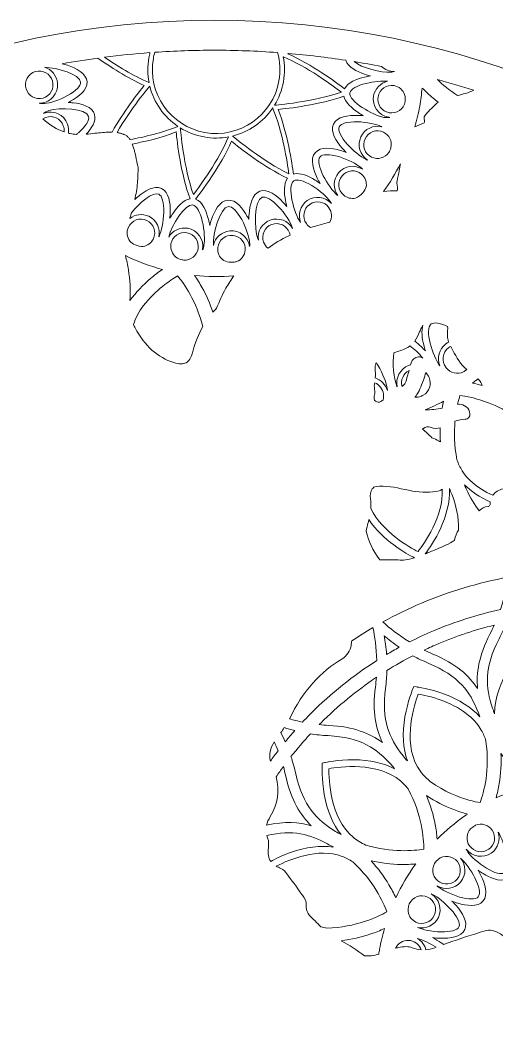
# Model space of a CAD drawing. Header units: millimetres. Extents: x -1844 to 2932, y -490 to 399.
# Drawn here: x 439 to 677, y -109 to 399 of the extents above; entities that cross this region are included whole.
import ezdxf

# ---------------------------------------------------------------- set-up
doc = ezdxf.new("R2010")
doc.units = ezdxf.units.MM
doc.header["$MEASUREMENT"] = 0
doc.layers.add('Layer 4', color=7, linetype='Continuous')

msp = doc.modelspace()

# ---------------------------------------------------------------- linework, layer by layer
at = {"layer": 'Layer 4', "lineweight": 0}
for points, knots in [([(535.91, 398.64), (290.42, 398.64), (91.41, 199.63), (91.41, -45.86), (91.41, -291.35), (290.42, -490.36), (535.91, -490.36), (781.4, -490.36), (980.41, -291.35), (980.41, -45.86), (980.41, 199.63), (781.4, 398.64), (535.91, 398.64)], [0, 0, 0, 0, 1, 1, 1, 2, 2, 2, 3, 3, 3, 4, 4, 4, 4]), ([(503.67, 382.44), (503.46, 381.6), (503.27, 380.76), (503.11, 379.9), (502.35, 375.65), (502.42, 371.45), (503.19, 367.44), (503.19, 367.44), (503.11, 367.48), (503.11, 367.48), (495.3, 370.73), (486.99, 375.99), (480.98, 380.15), (488.51, 381.11), (496.08, 381.87), (503.67, 382.44)], [0, 0, 0, 0, 1, 1, 1, 2, 2, 2, 3, 3, 3, 4, 4, 4, 5, 5, 5, 5]), ([(505.36, 379.49), (505.55, 380.55), (505.79, 381.59), (506.08, 382.6), (516, 383.28), (525.95, 383.64), (535.91, 383.64), (546.47, 383.64), (557.03, 383.25), (567.54, 382.48), (568.81, 377.98), (569.11, 373.14), (568.24, 368.25), (565.13, 350.91), (548.51, 339.33), (531.17, 342.43), (513.84, 345.53), (502.26, 362.16), (505.36, 379.49)], [0, 0, 0, 0, 1, 1, 1, 2, 2, 2, 3, 3, 3, 4, 4, 4, 5, 5, 5, 6, 6, 6, 6]), ([(572.96, 382.05), (582.59, 381.23), (592.18, 380.08), (601.7, 378.62), (602.84, 375.17), (607.37, 372.94), (611.18, 371.63), (612.11, 371.31), (613.09, 371.02), (614.08, 370.76), (613.08, 370.6), (612.08, 370.4), (611.13, 370.17), (607.3, 369.24), (602.7, 367.49), (601.14, 364.29), (596.85, 367.57), (584.48, 376.65), (572.78, 381.83), (572.84, 381.9), (572.9, 381.98), (572.96, 382.05)], [0, 0, 0, 0, 1, 1, 1, 2, 2, 2, 3, 3, 3, 4, 4, 4, 5, 5, 5, 6, 6, 6, 7, 7, 7, 7]), ([(477.64, 379.71), (483.49, 375.55), (492.33, 369.73), (500.83, 365.98), (498.09, 362.62), (490.28, 352.74), (484.71, 342.64), (484.4, 342.64), (484.07, 342.65), (483.74, 342.64), (481.12, 342.6), (478.56, 342.31), (476.08, 342.03), (474.57, 341.86), (473.1, 341.69), (471.64, 341.58), (474.41, 344.41), (476.87, 348.03), (475.92, 351.39), (474.79, 355.39), (469.44, 356.81), (465.15, 357.31), (464.37, 357.4), (463.57, 357.46), (462.75, 357.5), (463.16, 357.71), (463.56, 357.91), (463.95, 358.12), (467.89, 360.27), (472.51, 363.71), (472.16, 367.88), (471.8, 372.05), (466.67, 374.65), (462.42, 376.11), (461.56, 376.4), (460.67, 376.67), (459.77, 376.91), (465.69, 377.97), (471.66, 378.9), (477.64, 379.71)], [0, 0, 0, 0, 1, 1, 1, 2, 2, 2, 3, 3, 3, 4, 4, 4, 5, 5, 5, 6, 6, 6, 7, 7, 7, 8, 8, 8, 9, 9, 9, 10, 10, 10, 11, 11, 11, 12, 12, 12, 13, 13, 13, 13]), ([(570.49, 380.33), (582.16, 375.47), (594.94, 366.14), (599.53, 362.65), (585.68, 357.79), (566.39, 356.11), (566.19, 356.1), (566.19, 356.1), (566.02, 356.08), (566.02, 356.08), (568.16, 359.6), (569.71, 363.55), (570.48, 367.85), (571.25, 372.12), (571.17, 376.35), (570.38, 380.37), (570.38, 380.37), (570.49, 380.33), (570.49, 380.33)], [0, 0, 0, 0, 1, 1, 1, 2, 2, 2, 3, 3, 3, 4, 4, 4, 5, 5, 5, 6, 6, 6, 6]), ([(619.57, 375.49), (621.3, 373.89), (623.63, 372.96), (626.13, 373.05), (625.53, 372.86), (624.91, 372.74), (624.26, 372.68), (619.62, 372.29), (609.53, 374.68), (605.94, 377.95), (610.5, 377.2), (615.05, 376.38), (619.57, 375.49)], [0, 0, 0, 0, 1, 1, 1, 2, 2, 2, 3, 3, 3, 4, 4, 4, 4]), ([(447.63, 373.18), (451.42, 373.51), (454.77, 370.68), (455.09, 366.89), (455.42, 363.09), (452.59, 359.75), (448.8, 359.42), (445, 359.1), (441.66, 361.93), (441.33, 365.72), (441.01, 369.51), (443.83, 372.86), (447.63, 373.18)], [0, 0, 0, 0, 1, 1, 1, 2, 2, 2, 3, 3, 3, 4, 4, 4, 4]), ([(468.96, 367.61), (469.12, 365.78), (466.61, 363.23), (462.41, 360.94), (458.13, 358.6), (453.37, 357.16), (450.88, 356.95), (449.96, 356.87), (449.07, 356.94), (448.21, 357.12), (448.47, 357.12), (448.73, 357.13), (448.99, 357.15), (454.04, 357.58), (457.79, 362.03), (457.37, 367.08), (457.04, 370.93), (454.37, 374.03), (450.88, 375.09), (457.12, 374.93), (468.62, 371.57), (468.96, 367.61)], [0, 0, 0, 0, 1, 1, 1, 2, 2, 2, 3, 3, 3, 4, 4, 4, 5, 5, 5, 6, 6, 6, 7, 7, 7, 7]), ([(623.07, 350.1), (623.33, 350.06), (623.6, 350.02), (623.86, 350), (622.89, 349.85), (621.88, 349.85), (620.85, 350.03), (615.3, 351.02), (603.07, 358.04), (603.83, 362.3), (604.15, 364.11), (607.24, 365.93), (611.88, 367.05), (615.81, 368), (619.9, 368.27), (622.58, 368.09), (619.13, 367.27), (616.31, 364.47), (615.64, 360.76), (614.75, 355.78), (618.08, 350.99), (623.07, 350.1)], [0, 0, 0, 0, 1, 1, 1, 2, 2, 2, 3, 3, 3, 4, 4, 4, 5, 5, 5, 6, 6, 6, 7, 7, 7, 7]), ([(631.21, 361.39), (631.52, 360.28), (631.62, 359.1), (631.47, 357.89), (630.79, 354.17), (627.21, 351.68), (623.47, 352.35), (619.72, 353.02), (617.22, 356.61), (617.89, 360.36), (618.56, 364.11), (622.15, 366.61), (625.9, 365.94), (628.45, 365.49), (630.42, 363.68), (631.21, 361.39)], [0, 0, 0, 0, 1, 1, 1, 2, 2, 2, 3, 3, 3, 4, 4, 4, 5, 5, 5, 5]), ([(665.82, 363.63), (663.14, 362.39), (660.39, 361.51), (657.6, 361.01), (653.66, 363.46), (650.25, 366.39), (647.63, 368.95), (653.73, 367.31), (659.8, 365.54), (665.82, 363.63)], [0, 0, 0, 0, 1, 1, 1, 2, 2, 2, 3, 3, 3, 3]), ([(492.7, 340.08), (492.64, 340.13), (492.58, 340.19), (492.53, 340.24), (492.47, 340.29), (492.41, 340.35), (492.36, 340.4), (492.25, 340.5), (492.18, 340.56), (492.13, 340.61), (491.95, 340.79), (491.75, 340.94), (491.53, 341.06), (491.18, 341.24), (490.83, 341.38), (490.56, 341.49), (490.46, 341.53), (490.36, 341.57), (490.27, 341.61), (490.17, 341.65), (490.12, 341.68), (490.12, 341.68), (489.92, 341.8), (489.7, 341.89), (489.48, 341.94), (489.28, 341.99), (489.07, 342.04), (488.9, 342.07), (488.9, 342.07), (488.79, 342.09), (488.79, 342.09), (488.28, 342.21), (487.75, 342.32), (487.2, 342.41), (493.84, 354.14), (503.43, 365.55), (503.55, 365.69), (503.55, 365.69), (503.57, 365.72), (503.57, 365.72), (505.61, 357.49), (510.65, 350.25), (517.68, 345.5), (517.68, 345.5), (517.31, 345.35), (517.31, 345.35), (509.85, 342.28), (500.77, 340.19), (493.76, 338.89), (493.71, 338.96), (493.65, 339.04), (493.6, 339.12), (493.49, 339.27), (493.38, 339.41), (493.26, 339.56), (493.1, 339.77), (492.91, 339.94), (492.7, 340.08)], [0, 0, 0, 0, 1, 1, 1, 2, 2, 2, 3, 3, 3, 4, 4, 4, 5, 5, 5, 6, 6, 6, 7, 7, 7, 8, 8, 8, 9, 9, 9, 10, 10, 10, 11, 11, 11, 12, 12, 12, 13, 13, 13, 14, 14, 14, 15, 15, 15, 16, 16, 16, 17, 17, 17, 18, 18, 18, 19, 19, 19, 19]), ([(638.74, 355.64), (639.27, 358.63), (639.68, 361.67), (639.95, 364.71), (641.66, 362.97), (643.49, 361.3), (645.44, 359.7), (646.27, 359.01), (647.13, 358.35), (648, 357.7), (645.66, 355.62), (643.52, 353.47), (641.6, 351.3), (641.06, 350.69), (640.85, 349.85), (641.04, 349.06), (641.2, 348.38), (641.19, 347.81), (641.01, 347.26), (639.41, 346.65), (637.85, 346), (636.34, 345.29), (637.31, 348.7), (638.12, 352.17), (638.74, 355.64)], [0, 0, 0, 0, 1, 1, 1, 2, 2, 2, 3, 3, 3, 4, 4, 4, 5, 5, 5, 6, 6, 6, 7, 7, 7, 8, 8, 8, 8]), ([(567.91, 353.97), (572.87, 354.47), (588.72, 356.33), (600.73, 360.66), (601.47, 357.4), (604.9, 354.45), (607.95, 352.4), (608.77, 351.85), (609.64, 351.31), (610.53, 350.81), (609.52, 350.91), (608.5, 350.97), (607.52, 351), (603.03, 351.11), (597.31, 350.44), (595.53, 346.65), (593.76, 342.87), (596.9, 338.04), (599.85, 334.66), (600.5, 333.91), (601.21, 333.17), (601.93, 332.45), (600.98, 332.81), (600.02, 333.14), (599.08, 333.41), (594.77, 334.68), (589.07, 335.52), (586.37, 332.32), (583.68, 329.12), (585.47, 323.65), (587.44, 319.61), (587.88, 318.73), (588.36, 317.83), (588.88, 316.94), (588.05, 317.54), (587.21, 318.1), (586.37, 318.61), (583.13, 320.59), (578.86, 322.52), (575.54, 321.64), (574.81, 327.09), (572.49, 342.12), (567.91, 353.97)], [0, 0, 0, 0, 1, 1, 1, 2, 2, 2, 3, 3, 3, 4, 4, 4, 5, 5, 5, 6, 6, 6, 7, 7, 7, 8, 8, 8, 9, 9, 9, 10, 10, 10, 11, 11, 11, 12, 12, 12, 13, 13, 13, 14, 14, 14, 14]), ([(450.09, 349.33), (450.5, 349.59), (450.95, 349.81), (451.43, 349.99), (455.01, 351.28), (458.98, 349.42), (460.27, 345.84), (460.65, 344.8), (460.75, 343.72), (460.63, 342.69), (457.09, 343.93), (453.56, 346.16), (450.09, 349.33)], [0, 0, 0, 0, 1, 1, 1, 2, 2, 2, 3, 3, 3, 4, 4, 4, 4]), ([(466.89, 341.48), (465.81, 341.54), (464.74, 341.66), (463.66, 341.86), (463.39, 341.92), (463.11, 341.98), (462.84, 342.04), (463.08, 343.53), (462.96, 345.1), (462.41, 346.61), (460.69, 351.38), (455.42, 353.85), (450.65, 352.13), (450.55, 352.09), (450.44, 352.05), (450.34, 352.01), (451.13, 352.62), (452.02, 353.1), (453.01, 353.42), (458.22, 355.12), (471.78, 354.57), (472.96, 350.42), (473.45, 348.67), (471.57, 345.63), (468.05, 342.47), (467.67, 342.13), (467.28, 341.8), (466.89, 341.48)], [0, 0, 0, 0, 1, 1, 1, 2, 2, 2, 3, 3, 3, 4, 4, 4, 5, 5, 5, 6, 6, 6, 7, 7, 7, 8, 8, 8, 9, 9, 9, 9]), ([(544.98, 340.66), (553.19, 342.69), (560.4, 347.72), (565.15, 354.73), (565.15, 354.73), (565.23, 354.53), (565.23, 354.53), (569.97, 343), (572.42, 327.65), (573.23, 321.75), (560.64, 327.74), (546.54, 339.35), (544.98, 340.66)], [0, 0, 0, 0, 1, 1, 1, 2, 2, 2, 3, 3, 3, 4, 4, 4, 4]), ([(612.61, 328.66), (612.31, 328.77), (612, 328.89), (611.71, 329.03), (606.6, 331.42), (596.6, 341.37), (598.44, 345.29), (599.21, 346.95), (602.67, 347.91), (607.44, 347.79), (612.32, 347.67), (617.16, 346.54), (619.43, 345.48), (619.55, 345.42), (619.68, 345.35), (619.8, 345.29), (615.63, 346.32), (611.18, 344.3), (609.29, 340.27), (607.31, 336.07), (608.82, 331.11), (612.61, 328.66)], [0, 0, 0, 0, 1, 1, 1, 2, 2, 2, 3, 3, 3, 4, 4, 4, 5, 5, 5, 6, 6, 6, 7, 7, 7, 7]), ([(509.46, 314.45), (505.67, 316.23), (500.84, 313.08), (497.46, 310.13), (496.99, 309.73), (496.53, 309.29), (496.08, 308.85), (496.67, 311.53), (497.16, 314.36), (497.41, 317.27), (497.62, 319.67), (497.72, 322.14), (497.7, 324.85), (497.7, 325.07), (497.67, 325.29), (497.61, 325.5), (497.17, 327.09), (496.84, 328.8), (496.52, 330.44), (496.52, 330.44), (496.36, 331.27), (496.36, 331.27), (496.36, 331.28), (496.35, 331.29), (496.35, 331.31), (496.35, 331.31), (496.27, 331.68), (496.27, 331.68), (496.22, 331.94), (496.16, 332.21), (496.1, 332.47), (495.95, 333.16), (495.8, 333.76), (495.64, 334.32), (495.47, 334.96), (495.21, 335.55), (494.96, 336.13), (494.89, 336.31), (494.81, 336.49), (494.73, 336.67), (501.1, 337.84), (509.03, 339.72), (516.76, 342.71), (517.27, 337.67), (519.21, 321.25), (523.75, 309.3), (520.38, 308.7), (517.31, 305.18), (515.2, 302.04), (514.65, 301.21), (514.12, 300.34), (513.61, 299.45), (513.71, 300.47), (513.78, 301.48), (513.8, 302.46), (513.91, 306.95), (513.24, 312.67), (509.46, 314.45)], [0, 0, 0, 0, 1, 1, 1, 2, 2, 2, 3, 3, 3, 4, 4, 4, 5, 5, 5, 6, 6, 6, 7, 7, 7, 8, 8, 8, 9, 9, 9, 10, 10, 10, 11, 11, 11, 12, 12, 12, 13, 13, 13, 14, 14, 14, 15, 15, 15, 16, 16, 16, 17, 17, 17, 18, 18, 18, 19, 19, 19, 19]), ([(518.83, 344.76), (522.39, 342.56), (526.41, 340.97), (530.77, 340.19), (534.94, 339.44), (539.06, 339.49), (542.99, 340.22), (538.13, 328.61), (528.89, 315.94), (525.4, 311.34), (520.54, 325), (518.88, 344.2), (518.86, 344.4), (518.86, 344.4), (518.83, 344.76), (518.83, 344.76)], [0, 0, 0, 0, 1, 1, 1, 2, 2, 2, 3, 3, 3, 4, 4, 4, 5, 5, 5, 5]), ([(624.36, 334.96), (624.22, 334.43), (624.03, 333.9), (623.79, 333.39), (623.63, 333.05), (623.45, 332.73), (623.25, 332.41), (621.37, 329.72), (617.75, 328.67), (614.67, 330.12), (611.22, 331.74), (609.73, 335.86), (611.35, 339.3), (612.97, 342.75), (617.09, 344.24), (620.54, 342.62), (623.49, 341.24), (624.99, 338.02), (624.36, 334.96)], [0, 0, 0, 0, 1, 1, 1, 2, 2, 2, 3, 3, 3, 4, 4, 4, 5, 5, 5, 6, 6, 6, 6]), ([(571.56, 308.3), (571.75, 307.33), (571.99, 306.33), (572.26, 305.34), (571.61, 306.13), (570.94, 306.89), (570.27, 307.61), (567.17, 310.86), (562.65, 314.43), (558.72, 313.01), (554.78, 311.59), (553.59, 305.95), (553.29, 301.47), (553.23, 300.61), (553.2, 299.73), (553.2, 298.83), (552.95, 299.35), (552.69, 299.85), (552.42, 300.34), (550.27, 304.28), (546.83, 308.9), (542.67, 308.55), (538.5, 308.19), (535.89, 303.06), (534.44, 298.81), (534.12, 297.87), (533.83, 296.89), (533.57, 295.9), (533.4, 296.91), (533.2, 297.9), (532.97, 298.86), (531.99, 302.9), (530.09, 307.8), (526.54, 309.08), (529.3, 312.66), (539.09, 325.73), (544.54, 338.05), (548.41, 334.89), (560.95, 325), (572.52, 319.56), (570.49, 316.76), (570.82, 312.04), (571.56, 308.3)], [0, 0, 0, 0, 1, 1, 1, 2, 2, 2, 3, 3, 3, 4, 4, 4, 5, 5, 5, 6, 6, 6, 7, 7, 7, 8, 8, 8, 9, 9, 9, 10, 10, 10, 11, 11, 11, 12, 12, 12, 13, 13, 13, 14, 14, 14, 14]), ([(597.74, 310.86), (597.64, 310.94), (597.54, 311.02), (597.43, 311.11), (593.12, 314.74), (586.03, 326.94), (588.83, 330.25), (590.01, 331.65), (593.59, 331.68), (598.17, 330.34), (602.85, 328.96), (607.24, 326.61), (609.15, 325), (609.51, 324.69), (609.84, 324.36), (610.15, 324.01), (606.32, 326.52), (601.12, 325.83), (598.1, 322.25), (595.31, 318.93), (595.27, 314.2), (597.74, 310.86)], [0, 0, 0, 0, 1, 1, 1, 2, 2, 2, 3, 3, 3, 4, 4, 4, 5, 5, 5, 6, 6, 6, 7, 7, 7, 7]), ([(627.37, 317.02), (627.6, 315.68), (627.65, 314.42), (627.52, 313.23), (625.18, 313.26), (622.87, 313.17), (620.62, 312.97), (623.79, 317.33), (626.61, 321.93), (629.05, 326.74), (628.94, 326.18), (628.83, 325.62), (628.73, 325.05), (628.63, 324.53), (628.54, 324.01), (628.45, 323.49), (628.13, 321.68), (627.8, 319.81), (627.39, 318.02), (627.32, 317.69), (627.31, 317.35), (627.37, 317.02)], [0, 0, 0, 0, 1, 1, 1, 2, 2, 2, 3, 3, 3, 4, 4, 4, 5, 5, 5, 6, 6, 6, 7, 7, 7, 7]), ([(599.85, 320.78), (602.3, 323.69), (606.67, 324.06), (609.58, 321.6), (611.48, 320), (612.29, 317.58), (611.94, 315.28), (611.59, 314.18), (611.02, 313.13), (610.24, 312.2), (609.22, 310.99), (607.95, 310.12), (606.57, 309.58), (604.55, 309.15), (602.37, 309.62), (600.67, 311.05), (597.76, 313.5), (597.39, 317.87), (599.85, 320.78)], [0, 0, 0, 0, 1, 1, 1, 2, 2, 2, 3, 3, 3, 4, 4, 4, 5, 5, 5, 6, 6, 6, 6]), ([(575.65, 318.21), (577.15, 319.26), (580.62, 318.36), (584.7, 315.88), (588.87, 313.33), (592.49, 309.93), (593.92, 307.88), (594.15, 307.55), (594.34, 307.21), (594.52, 306.87), (591.48, 310.32), (586.25, 311.03), (582.38, 308.34), (578.8, 305.84), (577.55, 301.23), (579.13, 297.34), (579.09, 297.4), (579.05, 297.44), (579.01, 297.49), (575.79, 302.12), (572.09, 315.74), (575.65, 318.21)], [0, 0, 0, 0, 1, 1, 1, 2, 2, 2, 3, 3, 3, 4, 4, 4, 5, 5, 5, 6, 6, 6, 7, 7, 7, 7]), ([(508.28, 290.56), (508.23, 290.44), (508.17, 290.33), (508.11, 290.22), (508.98, 294.31), (506.97, 298.61), (503.03, 300.46), (499.82, 301.96), (496.17, 301.44), (493.54, 299.42), (493.6, 299.55), (493.65, 299.69), (493.69, 299.83), (493.82, 300.3), (493.94, 300.76), (494.08, 301.22), (494.17, 301.53), (494.26, 301.85), (494.35, 302.17), (498.3, 307.2), (505.03, 312.98), (508.09, 311.55), (509.75, 310.77), (510.71, 307.32), (510.6, 302.54), (510.48, 297.66), (509.34, 292.82), (508.28, 290.56)], [0, 0, 0, 0, 1, 1, 1, 2, 2, 2, 3, 3, 3, 4, 4, 4, 5, 5, 5, 6, 6, 6, 7, 7, 7, 8, 8, 8, 9, 9, 9, 9]), ([(557.69, 289.11), (555.77, 294.42), (555.73, 308.52), (559.81, 310), (561.53, 310.62), (564.65, 308.85), (567.94, 305.39), (571.31, 301.86), (573.93, 297.63), (574.78, 295.28), (574.89, 294.97), (574.98, 294.66), (575.06, 294.35), (572.92, 298.23), (568.2, 300.09), (563.9, 298.54), (559.7, 297.02), (557.28, 292.73), (557.95, 288.47), (557.86, 288.68), (557.77, 288.89), (557.69, 289.11)], [0, 0, 0, 0, 1, 1, 1, 2, 2, 2, 3, 3, 3, 4, 4, 4, 5, 5, 5, 6, 6, 6, 7, 7, 7, 7]), ([(522.59, 294.46), (518.7, 295.16), (514.93, 293.28), (513.04, 290.05), (514.55, 295.92), (521.06, 306.88), (525.11, 306.16), (526.91, 305.83), (528.73, 302.75), (529.86, 298.1), (531, 293.36), (531.16, 288.39), (530.72, 285.93), (530.58, 285.12), (530.32, 284.37), (529.99, 283.66), (530, 283.71), (530.01, 283.75), (530.02, 283.8), (530.91, 288.79), (527.58, 293.57), (522.59, 294.46)], [0, 0, 0, 0, 1, 1, 1, 2, 2, 2, 3, 3, 3, 4, 4, 4, 5, 5, 5, 6, 6, 6, 7, 7, 7, 7]), ([(553.56, 285.41), (552.84, 290.15), (548.54, 293.6), (543.7, 293.18), (539.55, 292.83), (536.28, 289.76), (535.48, 285.88), (535.07, 291.58), (538.66, 304.99), (542.94, 305.35), (544.76, 305.51), (547.32, 303), (549.61, 298.8), (551.94, 294.52), (553.38, 289.76), (553.59, 287.27), (553.65, 286.64), (553.63, 286.02), (553.56, 285.41)], [0, 0, 0, 0, 1, 1, 1, 2, 2, 2, 3, 3, 3, 4, 4, 4, 5, 5, 5, 6, 6, 6, 6]), ([(593.68, 297.5), (590.49, 296.74), (587.28, 295.88), (584.09, 294.87), (583.27, 295.36), (582.54, 296.02), (581.97, 296.85), (579.79, 299.97), (580.56, 304.29), (583.68, 306.46), (586.81, 308.64), (591.12, 307.87), (593.3, 304.74), (594.84, 302.53), (594.89, 299.72), (593.68, 297.5)], [0, 0, 0, 0, 1, 1, 1, 2, 2, 2, 3, 3, 3, 4, 4, 4, 5, 5, 5, 5]), ([(502.07, 298.39), (505.51, 296.78), (507, 292.66), (505.38, 289.21), (504.38, 287.08), (502.43, 285.7), (500.27, 285.34), (498.91, 285.3), (497.51, 285.57), (496.2, 286.19), (495.18, 286.67), (494.3, 287.31), (493.56, 288.07), (492.12, 290.04), (491.77, 292.71), (492.88, 295.08), (494.5, 298.52), (498.62, 300.01), (502.07, 298.39)], [0, 0, 0, 0, 1, 1, 1, 2, 2, 2, 3, 3, 3, 4, 4, 4, 5, 5, 5, 6, 6, 6, 6]), ([(564.68, 296.39), (568.26, 297.69), (572.23, 295.83), (573.52, 292.24), (573.67, 291.84), (573.77, 291.42), (573.84, 291.01), (573.61, 290.91), (573.39, 290.82), (573.17, 290.71), (569.34, 288.95), (565.88, 286.85), (562.79, 284.45), (561.79, 285.23), (560.99, 286.28), (560.53, 287.55), (559.24, 291.13), (561.1, 295.1), (564.68, 296.39)], [0, 0, 0, 0, 1, 1, 1, 2, 2, 2, 3, 3, 3, 4, 4, 4, 5, 5, 5, 6, 6, 6, 6]), ([(527.77, 284.2), (527.15, 280.74), (524.03, 278.34), (520.6, 278.53), (520.33, 278.57), (520.07, 278.61), (519.81, 278.66), (518.66, 278.91), (517.61, 279.38), (516.69, 280.01), (514.76, 281.54), (513.72, 284.05), (514.18, 286.64), (514.85, 290.38), (518.44, 292.89), (522.19, 292.22), (525.94, 291.55), (528.44, 287.95), (527.77, 284.2)], [0, 0, 0, 0, 1, 1, 1, 2, 2, 2, 3, 3, 3, 4, 4, 4, 5, 5, 5, 6, 6, 6, 6]), ([(547.99, 278.1), (547.45, 277.87), (546.89, 277.7), (546.3, 277.59), (545.64, 277.52), (544.98, 277.47), (544.31, 277.42), (542.99, 277.45), (541.73, 277.77), (540.6, 278.33), (538.94, 279.46), (537.78, 281.29), (537.6, 283.45), (537.27, 287.24), (540.1, 290.59), (543.89, 290.91), (547.69, 291.23), (551.03, 288.41), (551.36, 284.62), (551.59, 281.89), (550.19, 279.4), (547.99, 278.1)], [0, 0, 0, 0, 1, 1, 1, 2, 2, 2, 3, 3, 3, 4, 4, 4, 5, 5, 5, 6, 6, 6, 7, 7, 7, 7]), ([(492.88, 273.7), (492.49, 276.12), (491.99, 278.48), (491.38, 280.76), (497.28, 277.89), (503.47, 275.58), (509.86, 273.87), (507.86, 272.5), (505.89, 270.98), (503.97, 269.34), (500.16, 266.07), (496.71, 262.4), (493.65, 258.38), (493.95, 263.52), (493.69, 268.65), (492.88, 273.7)], [0, 0, 0, 0, 1, 1, 1, 2, 2, 2, 3, 3, 3, 4, 4, 4, 5, 5, 5, 5]), ([(524.91, 232.14), (524.16, 229.38), (523.22, 227.89), (521.77, 227.15), (520.26, 226.38), (518.34, 226.41), (515.54, 227.25), (507.7, 229.62), (500.85, 235.77), (496.26, 244.59), (495.97, 245.14), (495.69, 245.7), (495.42, 246.27), (496.46, 249.7), (498.2, 252.85), (500.29, 255.68), (506.83, 263.73), (513.83, 268.45), (517.52, 270.59), (520.71, 266.73), (526.96, 257.95), (530.09, 245.22), (527.97, 241.48), (526.31, 237.27), (524.91, 232.14)], [0, 0, 0, 0, 1, 1, 1, 2, 2, 2, 3, 3, 3, 4, 4, 4, 5, 5, 5, 6, 6, 6, 7, 7, 7, 8, 8, 8, 8]), ([(541.7, 264.42), (539.9, 261.21), (538.35, 257.87), (537.06, 254.41), (536.41, 253.74), (535.79, 253.06), (535.19, 252.38), (533.78, 256.67), (531.98, 260.8), (529.79, 264.72), (528.59, 266.88), (527.3, 268.94), (525.93, 270.89), (532.51, 270.18), (539.12, 270.1), (545.66, 270.66), (544.26, 268.69), (542.93, 266.6), (541.7, 264.42)], [0, 0, 0, 0, 1, 1, 1, 2, 2, 2, 3, 3, 3, 4, 4, 4, 5, 5, 5, 6, 6, 6, 6]), ([(638.67, 242.54), (638.97, 243.25), (639.28, 243.99), (639.62, 244.69), (639.79, 245.05), (640.04, 245.52), (640.37, 246.03), (639.43, 243.09), (639.95, 239.22), (640.73, 236.04), (640.98, 235.05), (641.28, 234.03), (641.61, 233.02), (640.9, 233.8), (640.17, 234.56), (639.43, 235.26), (638.48, 236.17), (637.41, 237.1), (636.27, 237.92), (637.36, 239.4), (638.04, 241.02), (638.67, 242.54)], [0, 0, 0, 0, 1, 1, 1, 2, 2, 2, 3, 3, 3, 4, 4, 4, 5, 5, 5, 6, 6, 6, 7, 7, 7, 7]), ([(652.84, 238.91), (652.96, 238.43), (653.11, 237.96), (653.29, 237.5), (652.78, 237.24), (652.28, 236.94), (651.81, 236.58), (648.38, 233.94), (647.25, 229.41), (648.74, 225.56), (645.22, 230.52), (641.01, 243.86), (644.49, 246.54), (645.84, 247.58), (648.91, 247.08), (652.67, 245.24), (652.68, 245.23), (652.68, 245.22), (652.68, 245.2), (652.69, 245.17), (652.69, 245.14), (652.7, 245.11), (652.81, 244.47), (652.75, 243.7), (652.68, 242.89), (652.59, 241.7), (652.48, 240.36), (652.84, 238.91)], [0, 0, 0, 0, 1, 1, 1, 2, 2, 2, 3, 3, 3, 4, 4, 4, 5, 5, 5, 6, 6, 6, 7, 7, 7, 8, 8, 8, 9, 9, 9, 9]), ([(633.86, 235.54), (634.9, 234.83), (636, 233.93), (637.13, 232.85), (638.27, 231.77), (639.33, 230.61), (640.29, 229.46), (639.66, 229.85), (638.91, 230.06), (638.09, 230.03), (636.35, 229.97), (634.88, 228.78), (634.41, 227.07), (634.41, 227.07), (634.16, 226.15), (634.16, 226.15), (633.82, 226.05), (633.48, 225.93), (633.14, 225.79), (628.88, 224.02), (626.58, 219.49), (627.44, 215.13), (627.4, 215.24), (627.34, 215.34), (627.3, 215.45), (625.78, 219.09), (624.95, 226.92), (625.84, 232.17), (626.16, 232.28), (626.49, 232.39), (626.83, 232.49), (628.79, 233.13), (630.82, 233.78), (632.75, 234.83), (633.15, 235.05), (633.52, 235.29), (633.86, 235.54)], [0, 0, 0, 0, 1, 1, 1, 2, 2, 2, 3, 3, 3, 4, 4, 4, 5, 5, 5, 6, 6, 6, 7, 7, 7, 8, 8, 8, 9, 9, 9, 10, 10, 10, 11, 11, 11, 12, 12, 12, 12]), ([(651.95, 224.64), (649.54, 227.77), (650.12, 232.29), (653.26, 234.7), (653.58, 234.94), (653.91, 235.16), (654.25, 235.34), (654.49, 234.87), (654.74, 234.41), (654.97, 233.97), (655.11, 233.72), (655.24, 233.47), (655.37, 233.22), (657.15, 229.84), (659.16, 226.33), (662.27, 223.71), (662.21, 223.67), (662.15, 223.62), (662.09, 223.57), (661.64, 223.22), (661.18, 222.88), (660.72, 222.54), (657.73, 221.12), (654.05, 221.91), (651.95, 224.64)], [0, 0, 0, 0, 1, 1, 1, 2, 2, 2, 3, 3, 3, 4, 4, 4, 5, 5, 5, 6, 6, 6, 7, 7, 7, 8, 8, 8, 8]), ([(616.47, 219.52), (616.57, 221.1), (616.55, 222.72), (616.4, 224.34), (616.4, 224.43), (616.39, 224.51), (616.39, 224.6), (616.37, 225.11), (616.45, 225.59), (616.62, 226.06), (616.7, 226.29), (616.75, 226.52), (616.77, 226.76), (616.81, 226.8), (616.86, 226.83), (616.9, 226.87), (616.96, 226.92), (617.02, 226.98), (617.08, 227.04), (617.32, 226.68), (617.56, 226.3), (617.8, 225.91), (620.44, 221.58), (622.17, 216.71), (622.51, 214.14), (622.55, 213.84), (622.58, 213.55), (622.59, 213.26), (621.67, 216.25), (619.35, 218.55), (616.47, 219.52)], [0, 0, 0, 0, 1, 1, 1, 2, 2, 2, 3, 3, 3, 4, 4, 4, 5, 5, 5, 6, 6, 6, 7, 7, 7, 8, 8, 8, 9, 9, 9, 10, 10, 10, 10]), ([(633.39, 223.28), (633.39, 223.28), (632.36, 219.5), (632.36, 219.5), (632.06, 218.4), (631.78, 217.37), (631.28, 216.6), (630.94, 216.08), (630.43, 215.6), (629.88, 215.16), (629.04, 218.33), (630.48, 221.71), (633.39, 223.28)], [0, 0, 0, 0, 1, 1, 1, 2, 2, 2, 3, 3, 3, 4, 4, 4, 4]), ([(643.43, 219.74), (644.81, 216.43), (643.51, 212.67), (640.54, 210.86), (639.89, 210.58), (639.23, 210.3), (638.57, 210.03), (637.84, 209.85), (637.1, 209.79), (636.37, 209.83), (636.41, 209.89), (636.45, 209.94), (636.49, 209.99), (636.79, 210.39), (637.09, 210.79), (637.38, 211.2), (638.02, 212.12), (639.5, 215.3), (640.59, 218.4), (641.11, 219.88), (641.48, 221.13), (641.73, 222.19), (642.44, 221.52), (643.03, 220.7), (643.43, 219.74)], [0, 0, 0, 0, 1, 1, 1, 2, 2, 2, 3, 3, 3, 4, 4, 4, 5, 5, 5, 6, 6, 6, 7, 7, 7, 8, 8, 8, 8]), ([(667.84, 219.04), (667.92, 218.94), (668.02, 218.83), (668.12, 218.74), (669.17, 217.83), (669.77, 216.83), (669.95, 215.7), (668.33, 216.17), (666.71, 216.59), (665.1, 216.93), (665.55, 217.27), (665.99, 217.6), (666.43, 217.93), (666.9, 218.3), (667.37, 218.67), (667.84, 219.04)], [0, 0, 0, 0, 1, 1, 1, 2, 2, 2, 3, 3, 3, 4, 4, 4, 5, 5, 5, 5]), ([(616.3, 212.91), (616, 214.5), (615.93, 215.38), (616.08, 216.17), (616.13, 216.47), (616.18, 216.77), (616.22, 217.08), (618.5, 216.13), (620.22, 214.03), (620.57, 211.42), (620.7, 210.45), (620.63, 209.51), (620.39, 208.63), (619.59, 207.71), (619.08, 207.4), (617.92, 207.41), (616.97, 207.42), (615.98, 208.04), (615.91, 209.21), (615.87, 209.98), (615.98, 210.78), (616.25, 211.75), (616.36, 212.12), (616.38, 212.52), (616.3, 212.91)], [0, 0, 0, 0, 1, 1, 1, 2, 2, 2, 3, 3, 3, 4, 4, 4, 5, 5, 5, 6, 6, 6, 7, 7, 7, 8, 8, 8, 8]), ([(670.64, 207.86), (670.96, 207.71), (671.3, 207.63), (671.65, 207.63), (675.84, 206.13), (680.55, 204), (685.37, 200.94), (688.06, 198.92), (690.48, 196.49), (692.34, 193.58), (697.59, 185.37), (697.51, 174.77), (696.29, 166.68), (695.47, 166.18), (694.65, 165.67), (693.84, 165.13), (690.72, 163.04), (687.54, 162.6), (683.52, 163.7), (683.37, 163.75), (683.21, 163.79), (683.05, 163.82), (680.85, 164.27), (678.58, 163.7), (676.82, 162.26), (676.27, 161.82), (675.8, 161.31), (675.4, 160.75), (666.88, 164.54), (662.4, 169.32), (660.08, 172.94), (658.95, 174.71), (658.07, 176.59), (657.4, 178.53), (655.97, 185.8), (655.91, 192.42), (656.41, 197.92), (658.08, 198.45), (659.81, 198.76), (661.54, 198.84), (662.21, 198.87), (662.85, 199.17), (663.3, 199.67), (663.75, 200.18), (663.97, 200.84), (663.92, 201.51), (663.71, 204.45), (660.98, 206.23), (658.53, 206.4), (658.26, 206.42), (658, 206.42), (657.74, 206.42), (658.12, 208.11), (658.52, 209.55), (658.87, 210.69), (660.21, 210.52), (662.31, 210.2), (664.86, 209.65), (666.49, 209.25), (668.3, 208.75), (670.23, 208.11), (670.36, 208.02), (670.49, 207.93), (670.64, 207.86)], [0, 0, 0, 0, 1, 1, 1, 2, 2, 2, 3, 3, 3, 4, 4, 4, 5, 5, 5, 6, 6, 6, 7, 7, 7, 8, 8, 8, 9, 9, 9, 10, 10, 10, 11, 11, 11, 12, 12, 12, 13, 13, 13, 14, 14, 14, 15, 15, 15, 16, 16, 16, 17, 17, 17, 18, 18, 18, 19, 19, 19, 20, 20, 20, 21, 21, 21, 21]), ([(641.51, 203.56), (644.65, 204.85), (647.73, 206.28), (650.73, 207.86), (650.48, 206.74), (650.25, 205.6), (650.05, 204.44), (647.25, 203.79), (644.38, 203.5), (641.51, 203.56)], [0, 0, 0, 0, 1, 1, 1, 2, 2, 2, 3, 3, 3, 3]), ([(649.08, 187.5), (648.85, 187.65), (648.61, 187.8), (648.37, 187.94), (647.23, 188.6), (646.04, 189.11), (644.85, 189.56), (643.35, 191.08), (641.78, 192.54), (640.16, 193.93), (641.63, 195.39), (643.04, 195.14), (644.01, 194.79), (646, 194.07), (647.61, 194.14), (649, 194.55), (648.91, 192.2), (648.94, 189.85), (649.08, 187.5)], [0, 0, 0, 0, 1, 1, 1, 2, 2, 2, 3, 3, 3, 4, 4, 4, 5, 5, 5, 6, 6, 6, 6]), ([(631.34, 163.67), (632.56, 163.4), (633.83, 163.13), (635.09, 162.89), (639.62, 162.01), (644.37, 162.04), (648.48, 162.98), (649.14, 163.14), (649.65, 163.45), (650.07, 163.89), (650.64, 150.04), (640.88, 136.36), (637.89, 132.52), (633.75, 134.63), (620.18, 142.23), (614.29, 154.06), (614.41, 155.61), (614.38, 157.22), (614.08, 158.9), (613.73, 160.8), (614.07, 162.73), (614.95, 163.93), (615.46, 164.63), (616.11, 165.03), (616.89, 165.13), (621.68, 165.75), (626.37, 164.74), (631.34, 163.67)], [0, 0, 0, 0, 1, 1, 1, 2, 2, 2, 3, 3, 3, 4, 4, 4, 5, 5, 5, 6, 6, 6, 7, 7, 7, 8, 8, 8, 9, 9, 9, 9]), ([(658.1, 143.34), (657.28, 141.87), (656.64, 140.2), (656.18, 138.34), (655.7, 137.73), (653.87, 136.5), (648.01, 134.11), (647.53, 133.91), (647.13, 133.75), (646.83, 133.62), (644.81, 132.75), (643.06, 132.02), (641.54, 131.41), (645.45, 136.63), (654.26, 150.02), (653.62, 164.1), (654.03, 163.18), (654.42, 162.24), (654.79, 161.28), (657.04, 155.48), (658.43, 149.8), (658.1, 143.34)], [0, 0, 0, 0, 1, 1, 1, 2, 2, 2, 3, 3, 3, 4, 4, 4, 5, 5, 5, 6, 6, 6, 7, 7, 7, 7]), ([(661.15, 166.02), (664.52, 162.64), (668.87, 159.77), (674.05, 157.47), (673.99, 157.06), (673.95, 156.65), (673.95, 156.22), (673.95, 156.22), (673.95, 156.16), (673.95, 156.16), (673.95, 155.67), (673.57, 155.27), (673.04, 155.21), (671.1, 154.99), (669.61, 154.23), (668.58, 152.96), (666.12, 155.96), (664.02, 159.48), (662.02, 163.98), (661.71, 164.66), (661.43, 165.34), (661.15, 166.02)], [0, 0, 0, 0, 1, 1, 1, 2, 2, 2, 3, 3, 3, 4, 4, 4, 5, 5, 5, 6, 6, 6, 7, 7, 7, 7]), ([(618.79, 128.47), (615.16, 133.24), (613.11, 137.95), (611.96, 142.83), (612.2, 144.22), (612.55, 145.61), (612.92, 147.07), (613.06, 147.59), (613.19, 148.1), (613.32, 148.62), (620.24, 138.12), (631.9, 131.55), (636.12, 129.43), (632.24, 128.2), (630.53, 128.25), (627.98, 128.35), (626.83, 128.39), (625.52, 128.44), (623.83, 128.4), (621.9, 128.35), (620.23, 128.38), (618.79, 128.47)], [0, 0, 0, 0, 1, 1, 1, 2, 2, 2, 3, 3, 3, 4, 4, 4, 5, 5, 5, 6, 6, 6, 7, 7, 7, 7]), ([(683.02, 119.7), (682.35, 115.16), (681.18, 109.58), (679.14, 103.52), (667.68, 101.01), (656.47, 97.45), (645.57, 92.84), (641.52, 91.12), (637.54, 89.28), (633.64, 87.3), (628.17, 90.66), (623.68, 94.23), (620.25, 97.3), (626.54, 100.77), (633.03, 103.93), (639.7, 106.75), (653.7, 112.67), (668.18, 117), (683.02, 119.7)], [0, 0, 0, 0, 1, 1, 1, 2, 2, 2, 3, 3, 3, 4, 4, 4, 5, 5, 5, 6, 6, 6, 6]), ([(696.98, 99.61), (698.85, 97.48), (700.91, 95.33), (703.21, 93.2), (715.18, 82.12), (717.79, 72.54), (718.04, 61.57), (718.05, 60.89), (718.06, 60.22), (718.05, 59.56), (711.94, 75.02), (694.02, 84.25), (693.18, 84.68), (693.18, 84.68), (692.04, 85.26), (692.04, 85.26), (692.04, 85.26), (691.16, 84.33), (691.16, 84.33), (690.5, 83.63), (676.25, 68.36), (676.2, 51.36), (675.86, 52.27), (675.52, 53.18), (675.21, 54.13), (671.74, 64.54), (670.97, 74.44), (678.49, 88.9), (679.96, 91.72), (681.19, 94.47), (682.23, 97.13), (687.11, 98.15), (692.03, 98.98), (696.98, 99.61)], [0, 0, 0, 0, 1, 1, 1, 2, 2, 2, 3, 3, 3, 4, 4, 4, 5, 5, 5, 6, 6, 6, 7, 7, 7, 8, 8, 8, 9, 9, 9, 10, 10, 10, 11, 11, 11, 11]), ([(600.19, 79.02), (602.24, 80.21), (604.03, 83.04), (604.37, 85.6), (604.48, 86.37), (604.6, 87.11), (604.73, 87.83), (608.2, 90.17), (611.74, 92.4), (615.35, 94.52), (616.27, 90.02), (617.08, 84.36), (617.24, 77.97), (605.38, 70.44), (594.37, 61.6), (584.3, 51.53), (582.86, 50.09), (581.46, 48.64), (580.08, 47.17), (577.76, 47.64), (575.57, 48.18), (573.51, 48.77), (580.23, 62.58), (588.96, 72.48), (600.19, 79.02)], [0, 0, 0, 0, 1, 1, 1, 2, 2, 2, 3, 3, 3, 4, 4, 4, 5, 5, 5, 6, 6, 6, 7, 7, 7, 8, 8, 8, 8]), ([(667.73, 64.01), (663.49, 70.36), (656.93, 76.4), (645.38, 81.25), (643.88, 81.88), (642.43, 82.55), (641.02, 83.24), (643.41, 84.37), (645.82, 85.45), (648.26, 86.48), (657.33, 90.32), (666.62, 93.4), (676.09, 95.73), (675.43, 94.25), (674.72, 92.77), (673.94, 91.27), (668.23, 80.3), (666.99, 71.54), (667.73, 64.01)], [0, 0, 0, 0, 1, 1, 1, 2, 2, 2, 3, 3, 3, 4, 4, 4, 5, 5, 5, 6, 6, 6, 6]), ([(620.93, 90.43), (623.08, 88.57), (625.6, 86.58), (628.5, 84.61), (626.36, 83.44), (624.24, 82.24), (622.15, 81), (621.91, 84.48), (621.47, 87.65), (620.93, 90.43)], [0, 0, 0, 0, 1, 1, 1, 2, 2, 2, 3, 3, 3, 3]), ([(632.56, 27.69), (631.84, 28.51), (631.13, 29.35), (630.44, 30.22), (626.5, 35.19), (624.1, 39.52), (622.67, 44.27), (620.96, 49.91), (620.62, 56.37), (621.63, 64.03), (622.04, 67.17), (622.26, 70.17), (622.33, 73.03), (626.56, 75.66), (630.89, 78.13), (635.33, 80.42), (637.81, 79.05), (640.49, 77.74), (643.39, 76.52), (650.51, 73.53), (655.92, 69.97), (659.93, 65.66), (663.31, 62.03), (665.84, 57.77), (668.14, 51.87), (668.4, 51.2), (668.65, 50.53), (668.88, 49.87), (664.65, 54.52), (658.62, 58.37), (651.12, 61.17), (643.63, 63.97), (637.37, 64.75), (637.1, 64.78), (637.1, 64.78), (635.84, 64.93), (635.84, 64.93), (635.84, 64.93), (635.33, 63.76), (635.33, 63.76), (635.22, 63.52), (632.73, 57.72), (631.37, 49.83), (629.92, 41.45), (630.34, 33.91), (632.56, 27.69)], [0, 0, 0, 0, 1, 1, 1, 2, 2, 2, 3, 3, 3, 4, 4, 4, 5, 5, 5, 6, 6, 6, 7, 7, 7, 8, 8, 8, 9, 9, 9, 10, 10, 10, 11, 11, 11, 12, 12, 12, 13, 13, 13, 14, 14, 14, 15, 15, 15, 15]), ([(620.04, 36.95), (613.88, 41.47), (605.64, 44.9), (593.13, 45.51), (591.53, 45.59), (589.95, 45.71), (588.41, 45.88), (588.67, 46.13), (588.92, 46.39), (589.18, 46.65), (597.77, 55.24), (607.08, 62.91), (617.04, 69.6), (616.92, 67.99), (616.76, 66.36), (616.54, 64.7), (614.93, 52.43), (616.76, 43.78), (620.04, 36.95)], [0, 0, 0, 0, 1, 1, 1, 2, 2, 2, 3, 3, 3, 4, 4, 4, 5, 5, 5, 6, 6, 6, 6]), ([(637.99, 61.19), (640.15, 60.82), (644.76, 59.9), (649.93, 57.97), (661.66, 53.59), (667.1, 47.49), (669.59, 43.16), (670.59, 41.41), (671.35, 39.56), (671.91, 37.66), (674.02, 23.39), (670.85, 11.9), (669.01, 6.82), (667.74, 7.04), (665.73, 7.44), (663.31, 8.09), (658.1, 9.61), (651.12, 12.38), (643.99, 17.4), (641.49, 19.47), (639.28, 21.92), (637.62, 24.8), (630.11, 37.9), (636.16, 56.32), (637.99, 61.19)], [0, 0, 0, 0, 1, 1, 1, 2, 2, 2, 3, 3, 3, 4, 4, 4, 5, 5, 5, 6, 6, 6, 7, 7, 7, 8, 8, 8, 8]), ([(576.16, 42.88), (574.54, 41.05), (572.95, 39.18), (571.4, 37.3), (570.68, 38.92), (569.94, 40.45), (569.19, 41.88), (569.79, 42.7), (570.38, 43.53), (570.95, 44.39), (572.58, 43.86), (574.32, 43.35), (576.16, 42.88)], [0, 0, 0, 0, 1, 1, 1, 2, 2, 2, 3, 3, 3, 4, 4, 4, 4]), ([(584.02, 41.28), (586.81, 40.85), (589.76, 40.53), (592.88, 40.38), (609.17, 39.58), (617.32, 33.93), (624.57, 25.68), (625.13, 25.04), (625.67, 24.39), (626.2, 23.75), (620.63, 26.68), (613.64, 28.24), (605.63, 28.31), (597.63, 28.37), (591.48, 26.96), (591.22, 26.9), (591.22, 26.9), (589.98, 26.61), (589.98, 26.61), (589.98, 26.61), (589.9, 25.33), (589.9, 25.33), (589.88, 25.07), (589.53, 18.77), (590.94, 10.9), (592.42, 2.69), (595.3, -4.14), (599.38, -9.19), (598.43, -8.67), (597.49, -8.13), (596.54, -7.55), (587.19, -1.8), (580.24, 5.28), (576.7, 21.2), (576.02, 24.29), (575.2, 27.18), (574.29, 29.88), (577.37, 33.8), (580.62, 37.6), (584.02, 41.28)], [0, 0, 0, 0, 1, 1, 1, 2, 2, 2, 3, 3, 3, 4, 4, 4, 5, 5, 5, 6, 6, 6, 7, 7, 7, 8, 8, 8, 9, 9, 9, 10, 10, 10, 11, 11, 11, 12, 12, 12, 13, 13, 13, 13]), ([(567.81, 32.78), (566.5, 31.09), (565.23, 29.37), (563.98, 27.64), (563.18, 30.87), (563.79, 33.82), (565.92, 37.24), (566.57, 35.82), (567.2, 34.33), (567.81, 32.78)], [0, 0, 0, 0, 1, 1, 1, 2, 2, 2, 3, 3, 3, 3]), ([(679.42, 31.42), (682.5, 27.3), (685.99, 23.53), (689.86, 20.18), (691.71, 18.58), (693.61, 17.1), (695.54, 15.75), (689.17, 14.16), (682.95, 11.95), (676.97, 9.15), (677.62, 11.49), (678.15, 13.91), (678.56, 16.39), (679.38, 21.35), (679.67, 26.38), (679.42, 31.42)], [0, 0, 0, 0, 1, 1, 1, 2, 2, 2, 3, 3, 3, 4, 4, 4, 5, 5, 5, 5]), ([(593.28, 23.82), (598.4, 24.75), (617.6, 27.42), (629.14, 17.69), (630.57, 16.49), (631.83, 15.13), (632.94, 13.68), (639.87, 0.9), (640.79, -11.07), (640.8, -16.44), (635.77, -17.3), (624.7, -18.34), (611.79, -14.42), (609.5, -13.42), (607.33, -12.13), (605.38, -10.49), (593.84, -0.76), (593.23, 18.62), (593.28, 23.82)], [0, 0, 0, 0, 1, 1, 1, 2, 2, 2, 3, 3, 3, 4, 4, 4, 5, 5, 5, 6, 6, 6, 6]), ([(563.93, -0.11), (567.71, 6.04), (568.71, 12.94), (566.88, 19.75), (568.05, 21.47), (569.25, 23.17), (570.48, 24.85), (570.92, 23.31), (571.33, 21.72), (571.69, 20.09), (574.37, 8.01), (579.05, 0.51), (584.47, -4.79), (578.36, -3), (571.16, -2.44), (562.03, -4.43), (562.37, -3.05), (563, -1.62), (563.93, -0.11)], [0, 0, 0, 0, 1, 1, 1, 2, 2, 2, 3, 3, 3, 4, 4, 4, 5, 5, 5, 6, 6, 6, 6]), ([(647.47, -11.43), (647.28, -9.02), (646.95, -6.56), (646.49, -4.09), (645.57, 0.85), (644.12, 5.67), (642.16, 10.33), (646.46, 7.5), (651.03, 5.16), (655.81, 3.34), (658.12, 2.46), (660.43, 1.71), (662.73, 1.1), (662.29, 0.8), (661.85, 0.5), (661.42, 0.2), (656.44, -3.27), (651.76, -7.17), (647.47, -11.43)], [0, 0, 0, 0, 1, 1, 1, 2, 2, 2, 3, 3, 3, 4, 4, 4, 5, 5, 5, 6, 6, 6, 6]), ([(664.32, -6.14), (664.66, -5.9), (664.99, -5.65), (665.33, -5.42), (665.78, -5.11), (666.23, -4.8), (666.69, -4.5), (669.63, -3.26), (673.13, -4.2), (675.02, -6.92), (677.2, -10.04), (676.43, -14.35), (673.3, -16.53), (670.18, -18.7), (665.87, -17.93), (663.69, -14.81), (661.8, -12.09), (662.14, -8.46), (664.32, -6.14)], [0, 0, 0, 0, 1, 1, 1, 2, 2, 2, 3, 3, 3, 4, 4, 4, 5, 5, 5, 6, 6, 6, 6]), ([(563, -15.68), (563.15, -14.64), (563.28, -12.61), (562.54, -10.79), (562.38, -10.41), (562.25, -10.04), (562.14, -9.66), (575.21, -6.55), (583.89, -9.07), (592.58, -13.83), (593.53, -14.35), (594.45, -14.89), (595.36, -15.44), (589.04, -14.51), (581.81, -15.41), (574.11, -18.14), (569.94, -19.62), (566.45, -21.33), (564.14, -22.59), (562.88, -20.86), (562.58, -18.69), (563, -15.68)], [0, 0, 0, 0, 1, 1, 1, 2, 2, 2, 3, 3, 3, 4, 4, 4, 5, 5, 5, 6, 6, 6, 7, 7, 7, 7]), ([(662.92, -17.98), (662.57, -17.48), (662.28, -16.95), (662.05, -16.41), (665.01, -20.31), (670.55, -21.22), (674.61, -18.4), (678.03, -16.02), (679.32, -11.72), (678.06, -7.95), (681.23, -12.88), (684.66, -25.9), (681.19, -28.32), (679.69, -29.36), (676.22, -28.47), (672.14, -25.98), (667.97, -23.44), (664.35, -20.03), (662.92, -17.98)], [0, 0, 0, 0, 1, 1, 1, 2, 2, 2, 3, 3, 3, 4, 4, 4, 5, 5, 5, 6, 6, 6, 6]), ([(592.3, -55.96), (591.3, -55.82), (590.3, -55.61), (589.31, -55.35), (588.33, -54.38), (587.33, -53.4), (586.32, -52.45), (583.54, -49.84), (581.6, -47.73), (581.91, -44.38), (582.09, -42.45), (580.92, -40.81), (579.97, -39.5), (579.88, -39.37), (579.79, -39.25), (579.71, -39.13), (577.14, -35.48), (574.45, -31.86), (572.16, -28.8), (571.58, -28.02), (570.6, -26.71), (569.14, -26.09), (568.32, -25.74), (567.58, -25.38), (566.93, -25), (573.7, -21.51), (587.83, -15.67), (599.84, -20.07), (601.76, -20.78), (603.55, -21.73), (605.22, -22.84), (615.64, -32.33), (620.43, -42.92), (622.24, -47.86), (617.59, -50.51), (606.77, -55.62), (592.3, -55.96)], [0, 0, 0, 0, 1, 1, 1, 2, 2, 2, 3, 3, 3, 4, 4, 4, 5, 5, 5, 6, 6, 6, 7, 7, 7, 8, 8, 8, 9, 9, 9, 10, 10, 10, 11, 11, 11, 12, 12, 12, 12]), ([(657.48, -31.45), (655.03, -34.36), (650.66, -34.73), (647.75, -32.28), (644.84, -29.82), (644.47, -25.46), (646.92, -22.55), (649.38, -19.64), (653.74, -19.27), (656.65, -21.72), (659.56, -24.18), (659.94, -28.54), (657.48, -31.45)], [0, 0, 0, 0, 1, 1, 1, 2, 2, 2, 3, 3, 3, 4, 4, 4, 4]), ([(614.36, -22.24), (619.37, -23.42), (624.47, -24.06), (629.58, -24.14), (632.02, -24.17), (634.43, -24.09), (636.78, -23.88), (632.91, -29.2), (629.56, -34.88), (626.78, -40.84), (625.78, -38.65), (624.64, -36.46), (623.36, -34.3), (620.81, -29.98), (617.79, -25.94), (614.36, -22.24)], [0, 0, 0, 0, 1, 1, 1, 2, 2, 2, 3, 3, 3, 4, 4, 4, 5, 5, 5, 5]), ([(647.69, -35.1), (647.59, -35.02), (647.5, -34.93), (647.41, -34.84), (651.21, -37.17), (656.26, -36.43), (659.22, -32.92), (662.16, -29.44), (662.06, -24.41), (659.2, -21.05), (659.27, -21.1), (659.34, -21.15), (659.41, -21.21), (663.72, -24.85), (670.81, -37.04), (668.01, -40.35), (666.83, -41.75), (663.25, -41.79), (658.67, -40.44), (653.99, -39.06), (649.6, -36.71), (647.69, -35.1)], [0, 0, 0, 0, 1, 1, 1, 2, 2, 2, 3, 3, 3, 4, 4, 4, 5, 5, 5, 6, 6, 6, 7, 7, 7, 7]), ([(679.26, -58.93), (676.46, -57.2), (673.7, -56.64), (671.46, -57.34), (671.46, -57.34), (669.06, -58.11), (669.06, -58.11), (663.01, -60.02), (656.8, -61.99), (650.7, -64.19), (650.28, -63.88), (649.86, -63.58), (649.45, -63.31), (648.11, -62.4), (646.63, -61.54), (645.13, -60.78), (646.54, -60.95), (647.96, -61.07), (649.32, -61.1), (653.81, -61.21), (659.53, -60.54), (661.31, -56.76), (663.08, -52.97), (659.94, -48.14), (656.99, -44.76), (656.34, -44.01), (655.63, -43.27), (654.91, -42.55), (655.86, -42.91), (656.82, -43.24), (657.76, -43.51), (662.07, -44.78), (667.77, -45.62), (670.47, -42.42), (673.16, -39.22), (671.37, -33.75), (669.4, -29.72), (668.96, -28.83), (668.48, -27.93), (667.96, -27.05), (668.79, -27.64), (669.63, -28.2), (670.47, -28.71), (673.9, -30.8), (678.48, -32.85), (681.87, -31.55), (682.42, -35.84), (684.73, -52.21), (689.64, -64.91), (688.58, -65.02), (687.02, -65.19), (685.1, -65.43), (683.96, -62.62), (681.39, -60.25), (679.26, -58.93)], [0, 0, 0, 0, 1, 1, 1, 2, 2, 2, 3, 3, 3, 4, 4, 4, 5, 5, 5, 6, 6, 6, 7, 7, 7, 8, 8, 8, 9, 9, 9, 10, 10, 10, 11, 11, 11, 12, 12, 12, 13, 13, 13, 14, 14, 14, 15, 15, 15, 16, 16, 16, 17, 17, 17, 18, 18, 18, 18]), ([(642.72, -40.5), (646.16, -42.11), (647.65, -46.23), (646.04, -49.68), (644.42, -53.13), (640.3, -54.62), (636.85, -53), (633.4, -51.38), (631.92, -47.26), (633.53, -43.81), (635.15, -40.37), (639.27, -38.88), (642.72, -40.5)], [0, 0, 0, 0, 1, 1, 1, 2, 2, 2, 3, 3, 3, 4, 4, 4, 4]), ([(648.1, -50.65), (650.12, -46.35), (648.5, -41.27), (644.52, -38.87), (644.72, -38.95), (644.93, -39.03), (645.13, -39.13), (650.24, -41.53), (660.24, -51.47), (658.4, -55.39), (657.63, -57.05), (654.17, -58.01), (649.4, -57.89), (644.68, -57.78), (640.01, -56.71), (637.66, -55.68), (641.8, -56.67), (646.22, -54.66), (648.1, -50.65)], [0, 0, 0, 0, 1, 1, 1, 2, 2, 2, 3, 3, 3, 4, 4, 4, 5, 5, 5, 6, 6, 6, 6]), ([(618.67, -66.54), (618.52, -67.36), (618.39, -68.19), (618.26, -69.01), (615.86, -69.78), (613.46, -70.08), (611.12, -69.93), (607.47, -67.03), (603.55, -64.49), (599.38, -62.34), (604.49, -61.74), (609.5, -60.6), (614.33, -58.92), (616.66, -58.12), (618.91, -57.21), (621.06, -56.2), (620.09, -59.61), (619.29, -63.07), (618.67, -66.54)], [0, 0, 0, 0, 1, 1, 1, 2, 2, 2, 3, 3, 3, 4, 4, 4, 5, 5, 5, 6, 6, 6, 6]), ([(635.03, -65.83), (633.19, -65.1), (630.81, -65.1), (627.78, -65.81), (627.42, -65.9), (627.06, -65.99), (626.7, -66.09), (626.84, -65.79), (626.99, -65.49), (627.15, -65.21), (628.63, -63), (631.33, -61.74), (634.12, -62.24), (636.72, -62.7), (638.71, -64.58), (639.47, -66.93), (638.03, -66.81), (636.57, -66.44), (635.03, -65.83)], [0, 0, 0, 0, 1, 1, 1, 2, 2, 2, 3, 3, 3, 4, 4, 4, 5, 5, 5, 6, 6, 6, 6]), ([(646.26, -65.84), (644.72, -66.43), (643.26, -66.79), (641.84, -66.93), (641.27, -64.55), (639.78, -62.48), (637.69, -61.2), (640.33, -61.92), (643.9, -63.59), (646.99, -65.56), (646.75, -65.65), (646.5, -65.74), (646.26, -65.84)], [0, 0, 0, 0, 1, 1, 1, 2, 2, 2, 3, 3, 3, 4, 4, 4, 4])]:
    msp.add_open_spline(points, degree=3, knots=knots, dxfattribs=at)

doc.saveas('drawing.dxf')
